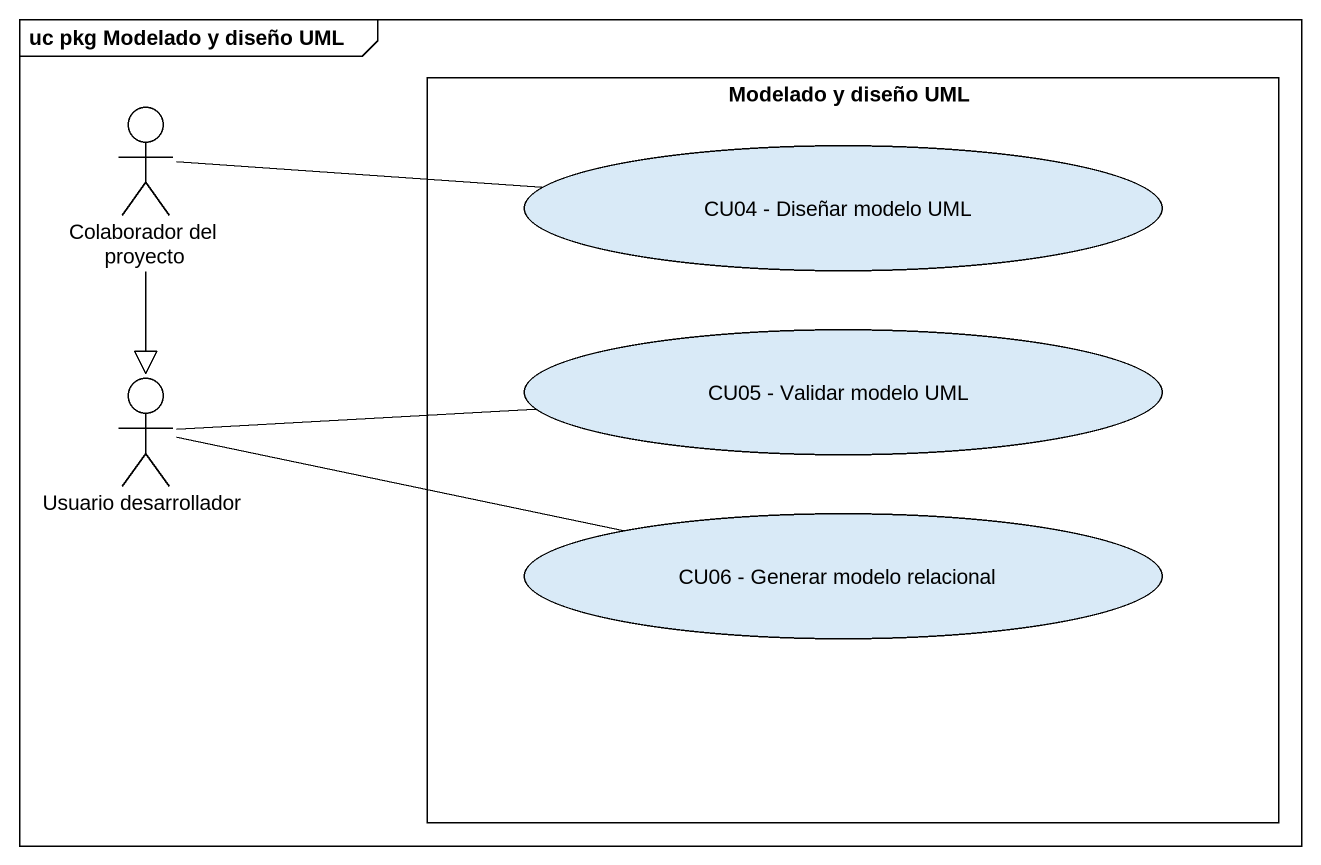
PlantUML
@startuml
mainframe uc pkg Modelado y diseño UML
rectangle "Modelado y diseño UML" as Modelado_y_diseño_UML {
  usecase "CU04 - Diseñar modelo UML" as CU04_Diseñar_modelo_UML
  usecase "CU05 - Validar modelo UML" as CU05_Validar_modelo_UML
  usecase "CU06 - Generar modelo relacional" as CU06_Generar_modelo
}
actor "Colaborador del proyecto" as Colaborador_del_proyecto
actor "Usuario desarrollador" as Usuario_desarrollador
Colaborador_del_proyecto -right- CU04_Diseñar_modelo_UML
Colaborador_del_proyecto --|> Usuario_desarrollador
Usuario_desarrollador -right- CU05_Validar_modelo_UML
Usuario_desarrollador -right- CU06_Generar_modelo
@enduml
